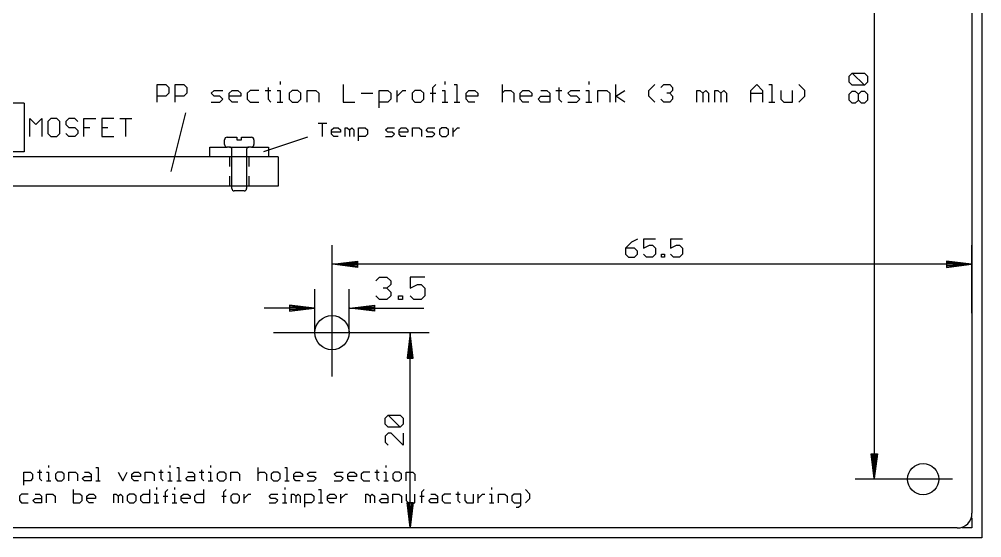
# Model space of a CAD drawing. Extents: x -62 to 290, y -289 to 164.
# Drawn here: x 58.5 to 157, y 0 to 53.1 of the extents above; entities that cross this region are included whole.
import ezdxf

# ---------------------------------------------------------------- set-up
doc = ezdxf.new("R2010")
doc.units = 0
for name, color, linetype in [('113', 140, 'CONTINUOUS'), ('27', 1, 'CONTINUOUS'), ('28', 3, 'CONTINUOUS'), ('47', 7, 'CONTINUOUS'), ('51', 53, 'CONTINUOUS')]:
    doc.layers.add(name, color=color, linetype=linetype)

msp = doc.modelspace()

# ---------------------------------------------------------------- linework, layer by layer
at = {"layer": '113'}
for p, q in [((72.6016, 44.6016), (72.6016, 46.3999)), ((72.6016, 46.3999), (73.5008, 46.3999)), ((73.5008, 46.3999), (73.8005, 46.1002)), ((74.4432, 44.6016), (74.4432, 46.3999)), ((74.4432, 46.3999), (75.3423, 46.3999)), ((75.3423, 46.3999), (75.6421, 46.1002)), ((85.1785, 46.6997), (85.1785, 46.3999)), ((91.6312, 46.3999), (91.6312, 44.6016)), ((100.8318, 46.1002), (101.1316, 46.3999)), ((102.0595, 46.6997), (102.0595, 46.3999)), ((102.9875, 46.3999), (103.2873, 46.3999)), ((103.2873, 46.3999), (103.2873, 44.6016)), ((107.8984, 46.3999), (107.8984, 44.6016)), ((116.7921, 46.6997), (116.7921, 46.3999)), ((119.5617, 44.6016), (119.5617, 46.3999)), ((122.9379, 45.8005), (123.5374, 46.3999)), ((124.1656, 46.1002), (124.4653, 46.3999)), ((124.4653, 46.3999), (125.0648, 46.3999)), ((125.0648, 46.3999), (125.3645, 46.1002)), ((133.3735, 45.8005), (133.9729, 46.3999)), ((133.9729, 46.3999), (134.5724, 45.8005)), ((135.2151, 46.3999), (135.5148, 46.3999)), ((135.5148, 46.3999), (135.5148, 44.6016)), ((138.8838, 45.8005), (138.2843, 46.3999)), ((73.8005, 45.5008), (73.5008, 45.201)), ((73.8005, 46.1002), (73.8005, 45.5008)), ((75.6421, 45.5008), (75.3423, 45.201)), ((75.6421, 46.1002), (75.6421, 45.5008)), ((78.1263, 45.5008), (78.426, 45.8005)), ((78.426, 45.201), (78.1263, 45.5008)), ((78.426, 45.8005), (79.3252, 45.8005)), ((79.9679, 45.5008), (80.2676, 45.8005)), ((79.9679, 44.9013), (79.9679, 45.5008)), ((80.2676, 45.8005), (80.8671, 45.8005)), ((80.8671, 45.8005), (81.1668, 45.5008)), ((81.1668, 45.5008), (81.1668, 45.201)), ((82.1092, 45.8005), (81.8095, 45.5008)), ((81.8095, 45.5008), (81.8095, 44.9013)), ((83.0084, 45.8005), (82.1092, 45.8005)), ((83.651, 45.8005), (84.2505, 45.8005)), ((83.9508, 46.1002), (83.9508, 44.9013)), ((84.8787, 45.8005), (85.1785, 45.8005)), ((85.1785, 45.8005), (85.1785, 44.6016)), ((86.4062, 45.8005), (86.1065, 45.5008)), ((86.1065, 45.5008), (86.1065, 44.9013)), ((87.0056, 45.8005), (86.4062, 45.8005)), ((87.3054, 45.5008), (87.0056, 45.8005)), ((87.3054, 44.9013), (87.3054, 45.5008)), ((87.948, 44.6016), (87.948, 45.8005)), ((87.948, 45.8005), (88.8472, 45.8005)), ((88.8472, 45.8005), (89.1469, 45.5008)), ((89.1469, 45.5008), (89.1469, 44.6016)), ((93.4728, 45.5008), (94.6716, 45.5008)), ((95.3143, 44.0022), (95.3143, 45.8005)), ((95.3143, 45.8005), (96.2135, 45.8005)), ((96.2135, 45.8005), (96.5132, 45.5008)), ((96.5132, 45.5008), (96.5132, 44.9013)), ((97.1559, 44.6016), (97.1559, 45.8005)), ((97.1559, 45.201), (97.7553, 45.8005)), ((97.7553, 45.8005), (98.0551, 45.8005)), ((98.9903, 45.8005), (98.6905, 45.5008)), ((98.6905, 45.5008), (98.6905, 44.9013)), ((99.5897, 45.8005), (98.9903, 45.8005)), ((99.8894, 45.5008), (99.5897, 45.8005)), ((99.8894, 44.9013), (99.8894, 45.5008)), ((100.5321, 45.5008), (101.1316, 45.5008)), ((100.8318, 44.6016), (100.8318, 46.1002)), ((101.7598, 45.8005), (102.0595, 45.8005)), ((102.0595, 45.8005), (102.0595, 44.6016)), ((104.2153, 45.5008), (104.515, 45.8005)), ((104.2153, 44.9013), (104.2153, 45.5008)), ((104.515, 45.8005), (105.1144, 45.8005)), ((105.1144, 45.8005), (105.4141, 45.5008)), ((105.4141, 45.5008), (105.4141, 45.201)), ((107.8984, 45.5008), (108.1981, 45.8005)), ((108.1981, 45.8005), (108.7976, 45.8005)), ((108.7976, 45.8005), (109.0973, 45.5008)), ((109.0973, 45.5008), (109.0973, 44.6016)), ((109.74, 45.5008), (110.0397, 45.8005)), ((109.74, 44.9013), (109.74, 45.5008)), ((110.0397, 45.8005), (110.6391, 45.8005)), ((110.6391, 45.8005), (110.9389, 45.5008)), ((110.9389, 45.5008), (110.9389, 45.201)), ((111.8813, 45.8005), (112.4807, 45.8005)), ((112.4807, 45.8005), (112.7804, 45.5008)), ((112.7804, 45.5008), (112.7804, 44.6016)), ((113.4231, 45.8005), (114.0226, 45.8005)), ((113.7228, 46.1002), (113.7228, 44.9013)), ((114.6508, 45.5008), (114.9506, 45.8005)), ((114.9506, 45.201), (114.6508, 45.5008)), ((114.9506, 45.8005), (115.8497, 45.8005)), ((116.4924, 45.8005), (116.7921, 45.8005)), ((116.7921, 45.8005), (116.7921, 44.6016)), ((117.7201, 44.6016), (117.7201, 45.8005)), ((117.7201, 45.8005), (118.6193, 45.8005)), ((118.6193, 45.8005), (118.919, 45.5008)), ((118.919, 45.5008), (118.919, 44.6016)), ((119.5617, 45.201), (120.4609, 45.8005)), ((122.9379, 45.201), (122.9379, 45.8005)), ((125.0648, 45.5008), (124.7651, 45.5008)), ((125.3645, 45.8005), (125.0648, 45.5008)), ((125.0648, 45.5008), (125.3645, 45.201)), ((125.3645, 46.1002), (125.3645, 45.8005)), ((127.8488, 44.6016), (127.8488, 45.8005)), ((127.8488, 45.8005), (128.1485, 45.8005)), ((128.1485, 45.8005), (128.4482, 45.5008)), ((128.4482, 45.5008), (128.7479, 45.8005)), ((128.4482, 45.5008), (128.4482, 44.6016)), ((128.7479, 45.8005), (129.0477, 45.5008)), ((129.0477, 45.5008), (129.0477, 44.6016)), ((129.6903, 44.6016), (129.6903, 45.8005)), ((129.6903, 45.8005), (129.9901, 45.8005)), ((129.9901, 45.8005), (130.2898, 45.5008)), ((130.2898, 45.5008), (130.5895, 45.8005)), ((130.2898, 45.5008), (130.2898, 44.6016)), ((130.5895, 45.8005), (130.8892, 45.5008)), ((130.8892, 45.5008), (130.8892, 44.6016)), ((133.3735, 44.6016), (133.3735, 45.8005)), ((133.3735, 45.5008), (134.5724, 45.5008)), ((134.5724, 45.8005), (134.5724, 44.6016)), ((136.4428, 45.8005), (136.4428, 44.9013)), ((137.6417, 44.6016), (137.6417, 45.8005)), ((138.8838, 45.201), (138.8838, 45.8005)), ((73.5008, 45.201), (72.6016, 45.201)), ((75.3423, 45.201), (74.4432, 45.201)), ((78.1263, 44.6016), (79.0255, 44.6016)), ((79.0255, 45.201), (78.426, 45.201)), ((79.3252, 44.9013), (79.0255, 45.201)), ((79.0255, 44.6016), (79.3252, 44.9013)), ((81.1668, 45.201), (79.9679, 45.201)), ((80.2676, 44.6016), (79.9679, 44.9013)), ((80.8671, 44.6016), (80.2676, 44.6016)), ((81.8095, 44.9013), (82.1092, 44.6016)), ((82.1092, 44.6016), (83.0084, 44.6016)), ((83.9508, 44.9013), (84.2505, 44.6016)), ((84.8787, 44.6016), (85.4782, 44.6016)), ((86.1065, 44.9013), (86.4062, 44.6016)), ((86.4062, 44.6016), (87.0056, 44.6016)), ((87.0056, 44.6016), (87.3054, 44.9013)), ((91.6312, 44.6016), (92.8301, 44.6016)), ((96.2135, 44.6016), (95.3143, 44.6016)), ((96.5132, 44.9013), (96.2135, 44.6016)), ((98.6905, 44.9013), (98.9903, 44.6016)), ((98.9903, 44.6016), (99.5897, 44.6016)), ((99.5897, 44.6016), (99.8894, 44.9013)), ((101.7598, 44.6016), (102.3593, 44.6016)), ((102.9875, 44.6016), (103.587, 44.6016)), ((105.4141, 45.201), (104.2153, 45.201)), ((104.515, 44.6016), (104.2153, 44.9013)), ((105.1144, 44.6016), (104.515, 44.6016)), ((110.9389, 45.201), (109.74, 45.201)), ((110.0397, 44.6016), (109.74, 44.9013)), ((110.6391, 44.6016), (110.0397, 44.6016)), ((111.5815, 44.9013), (111.8813, 45.201)), ((111.8813, 44.6016), (111.5815, 44.9013)), ((111.8813, 45.201), (112.7804, 45.201)), ((112.7804, 44.6016), (111.8813, 44.6016)), ((113.7228, 44.9013), (114.0226, 44.6016)), ((114.6508, 44.6016), (115.55, 44.6016)), ((115.55, 45.201), (114.9506, 45.201)), ((115.8497, 44.9013), (115.55, 45.201)), ((115.55, 44.6016), (115.8497, 44.9013)), ((116.4924, 44.6016), (117.0918, 44.6016)), ((120.4609, 44.6016), (119.5617, 45.201)), ((123.5374, 44.6016), (122.9379, 45.201)), ((124.4653, 44.6016), (124.1656, 44.9013)), ((125.0648, 44.6016), (124.4653, 44.6016)), ((125.3645, 44.9013), (125.0648, 44.6016)), ((125.3645, 45.201), (125.3645, 44.9013)), ((135.2151, 44.6016), (135.8145, 44.6016)), ((136.4428, 44.9013), (136.7425, 44.6016)), ((136.7425, 44.6016), (137.6417, 44.6016)), ((138.2843, 44.6016), (138.8838, 45.201)), ((75.5, 43.5), (74, 37.5)), ((80, 39), (53, 39)), ((82, 39), (80, 39)), ((80, 39), (80, 38)), ((85, 39), (82, 39)), ((82, 39), (82, 38)), ((85, 39), (85, 36)), ((80, 37), (80, 36)), ((82, 37), (82, 36)), ((80, 36), (53, 36)), ((82, 36), (80, 36)), ((85, 36), (82, 36))]:
    msp.add_line(p, q, dxfattribs=at)
at = {"layer": '27'}
for p, q in [((59, 44.5), (52.5, 44.5)), ((59, 44.5), (59, 39.5)), ((59.5762, 41.0762), (59.5762, 42.9254)), ((59.5762, 42.9254), (60.1926, 42.309)), ((60.1926, 42.309), (60.809, 42.9254)), ((60.809, 42.9254), (60.809, 41.0762)), ((61.726, 42.9254), (61.4178, 42.6172)), ((61.4178, 42.6172), (61.4178, 41.3844)), ((62.3424, 42.9254), (61.726, 42.9254)), ((62.6506, 42.6172), (62.3424, 42.9254)), ((62.6506, 41.3844), (62.6506, 42.6172)), ((63.5675, 42.9254), (63.2593, 42.6172)), ((63.2593, 42.6172), (63.2593, 42.309)), ((64.1839, 42.9254), (63.5675, 42.9254)), ((64.4921, 42.6172), (64.1839, 42.9254)), ((65.1009, 41.0762), (65.1009, 42.9254)), ((65.1009, 42.9254), (66.3337, 42.9254)), ((68.1753, 42.9254), (66.9425, 42.9254)), ((66.9425, 42.9254), (66.9425, 41.0762)), ((68.7841, 42.9254), (70.0168, 42.9254)), ((69.4005, 41.0762), (69.4005, 42.9254)), ((61.4178, 41.3844), (61.726, 41.0762)), ((62.3424, 41.0762), (62.6506, 41.3844)), ((63.2593, 42.309), (63.5675, 42.0008)), ((63.5675, 41.0762), (63.2593, 41.3844)), ((63.5675, 42.0008), (64.1839, 42.0008)), ((64.1839, 42.0008), (64.4921, 41.6926)), ((64.4921, 41.3844), (64.1839, 41.0762)), ((64.4921, 41.6926), (64.4921, 41.3844)), ((65.1009, 42.0008), (65.7173, 42.0008)), ((66.9425, 42.0008), (67.5589, 42.0008)), ((61.726, 41.0762), (62.3424, 41.0762)), ((64.1839, 41.0762), (63.5675, 41.0762)), ((66.9425, 41.0762), (68.1753, 41.0762)), ((59, 39.5), (52.5, 39.5))]:
    msp.add_line(p, q, dxfattribs=at)
at = {"layer": '28'}
for p, q in [((156, 89.5), (156, 2.5)), ((154.5, 1), (2.5, 1))]:
    msp.add_line(p, q, dxfattribs=at)
msp.add_circle((151, 6), 1.6, dxfattribs=at)
msp.add_arc((154.5, 2.5), 1.5, 270, 0, dxfattribs=at)
at = {"layer": '47'}
for p, q in [((146, 85.935), (146, 6.065)), ((143.4446, 47.2491), (143.7528, 47.5573)), ((143.7528, 47.5573), (144.9856, 47.5573)), ((144.9856, 46.3245), (143.7528, 47.5573)), ((144.9856, 47.5573), (145.2938, 47.2491)), ((143.4446, 46.6327), (143.4446, 47.2491)), ((143.7528, 46.3245), (143.4446, 46.6327)), ((144.9856, 46.3245), (143.7528, 46.3245)), ((145.2938, 46.6327), (144.9856, 46.3245)), ((145.2938, 47.2491), (145.2938, 46.6327)), ((143.4446, 45.4075), (143.7528, 45.7157)), ((143.4446, 44.7911), (143.4446, 45.4075)), ((143.7528, 45.7157), (144.061, 45.7157)), ((144.061, 45.7157), (144.3692, 45.4075)), ((144.3692, 45.4075), (144.6774, 45.7157)), ((144.3692, 44.7911), (144.3692, 45.4075)), ((144.6774, 45.7157), (144.9856, 45.7157)), ((144.9856, 45.7157), (145.2938, 45.4075)), ((145.2938, 45.4075), (145.2938, 44.7911)), ((143.7528, 44.4829), (143.4446, 44.7911)), ((144.061, 44.4829), (143.7528, 44.4829)), ((144.3692, 44.7911), (144.061, 44.4829)), ((144.6774, 44.4829), (144.3692, 44.7911)), ((144.9856, 44.4829), (144.6774, 44.4829)), ((145.2938, 44.7911), (144.9856, 44.4829)), ((89.0762, 42.425), (89.9754, 42.425)), ((89.5258, 41.0762), (89.5258, 42.425)), ((90.4574, 41.7506), (90.6822, 41.9754)), ((90.4574, 41.301), (90.4574, 41.7506)), ((91.3565, 41.5258), (90.4574, 41.5258)), ((90.6822, 41.9754), (91.1318, 41.9754)), ((91.1318, 41.9754), (91.3565, 41.7506)), ((91.3565, 41.7506), (91.3565, 41.5258)), ((91.8386, 41.0762), (91.8386, 41.9754)), ((91.8386, 41.9754), (92.0633, 41.9754)), ((92.0633, 41.9754), (92.2881, 41.7506)), ((92.2881, 41.7506), (92.5129, 41.9754)), ((92.2881, 41.7506), (92.2881, 41.0762)), ((92.5129, 41.9754), (92.7377, 41.7506)), ((92.7377, 41.7506), (92.7377, 41.0762)), ((93.2197, 40.6266), (93.2197, 41.9754)), ((93.2197, 41.9754), (93.8941, 41.9754)), ((93.8941, 41.9754), (94.1189, 41.7506)), ((94.1189, 41.7506), (94.1189, 41.301)), ((95.9821, 41.7506), (96.2069, 41.9754)), ((96.2069, 41.5258), (95.9821, 41.7506)), ((96.2069, 41.9754), (96.8813, 41.9754)), ((96.6565, 41.5258), (96.2069, 41.5258)), ((96.8813, 41.301), (96.6565, 41.5258)), ((97.3633, 41.7506), (97.5881, 41.9754)), ((97.3633, 41.301), (97.3633, 41.7506)), ((98.2624, 41.5258), (97.3633, 41.5258)), ((97.5881, 41.9754), (98.0376, 41.9754)), ((98.0376, 41.9754), (98.2624, 41.7506)), ((98.2624, 41.7506), (98.2624, 41.5258)), ((98.7444, 41.0762), (98.7444, 41.9754)), ((98.7444, 41.9754), (99.4188, 41.9754)), ((99.4188, 41.9754), (99.6436, 41.7506)), ((99.6436, 41.7506), (99.6436, 41.0762)), ((100.1256, 41.7506), (100.3504, 41.9754)), ((100.3504, 41.5258), (100.1256, 41.7506)), ((100.3504, 41.9754), (101.0248, 41.9754)), ((100.8, 41.5258), (100.3504, 41.5258)), ((101.0248, 41.301), (100.8, 41.5258)), ((101.7316, 41.9754), (101.5068, 41.7506)), ((101.5068, 41.7506), (101.5068, 41.301)), ((102.1812, 41.9754), (101.7316, 41.9754)), ((102.406, 41.7506), (102.1812, 41.9754)), ((102.406, 41.301), (102.406, 41.7506)), ((102.888, 41.0762), (102.888, 41.9754)), ((102.888, 41.5258), (103.3376, 41.9754)), ((103.3376, 41.9754), (103.5624, 41.9754)), ((79.5, 40.25), (79.5, 40.75)), ((79.75, 41), (80.75, 41)), ((80.75, 41), (80.75, 40.75)), ((80.75, 40.75), (81.25, 40.75)), ((81.25, 40.75), (81.25, 41)), ((81.25, 41), (82.25, 41)), ((82.5, 40.75), (82.5, 40.25)), ((88, 41), (83.5, 39.5)), ((90.6822, 41.0762), (90.4574, 41.301)), ((91.1318, 41.0762), (90.6822, 41.0762)), ((93.8941, 41.0762), (93.2197, 41.0762)), ((94.1189, 41.301), (93.8941, 41.0762)), ((95.9821, 41.0762), (96.6565, 41.0762)), ((96.6565, 41.0762), (96.8813, 41.301)), ((97.5881, 41.0762), (97.3633, 41.301)), ((98.0376, 41.0762), (97.5881, 41.0762)), ((100.1256, 41.0762), (100.8, 41.0762)), ((100.8, 41.0762), (101.0248, 41.301)), ((101.5068, 41.301), (101.7316, 41.0762)), ((101.7316, 41.0762), (102.1812, 41.0762)), ((102.1812, 41.0762), (102.406, 41.301)), ((78, 39), (78, 40)), ((78, 40), (79.75, 40)), ((80, 40), (79.75, 40)), ((80, 40), (82, 40)), ((80.25, 35.75), (80.25, 39.75)), ((81.75, 39.75), (81.75, 35.75)), ((82.25, 40), (82, 40)), ((82.25, 40), (84, 40)), ((84, 40), (84, 39)), ((81.5, 35.5), (80.5, 35.5)), ((121.7697, 30.5554), (121.1533, 30.2472)), ((123.6112, 30.5554), (122.3784, 30.5554)), ((122.3784, 30.5554), (122.3784, 29.6308)), ((126.3736, 30.5554), (125.1408, 30.5554)), ((125.1408, 30.5554), (125.1408, 29.6308)), ((90.5, 16.5), (90.5, 29.95)), ((121.1533, 30.2472), (120.5369, 29.6308)), ((120.5369, 29.6308), (120.5369, 29.0144)), ((121.4615, 29.6308), (120.5369, 29.6308)), ((121.7697, 29.3226), (121.4615, 29.6308)), ((122.3784, 29.6308), (122.9948, 29.939)), ((122.9948, 29.939), (123.303, 29.939)), ((123.303, 29.939), (123.6112, 29.6308)), ((123.6112, 29.6308), (123.6112, 29.0144)), ((125.1408, 29.6308), (125.7572, 29.939)), ((125.7572, 29.939), (126.0654, 29.939)), ((126.0654, 29.939), (126.3736, 29.6308)), ((126.3736, 29.6308), (126.3736, 29.0144)), ((156, 23), (156, 29.95)), ((120.5369, 29.0144), (120.8451, 28.7062)), ((120.8451, 28.7062), (121.4615, 28.7062)), ((121.4615, 28.7062), (121.7697, 29.0144)), ((121.7697, 29.0144), (121.7697, 29.3226)), ((122.6866, 28.7062), (122.3784, 29.0144)), ((123.303, 28.7062), (122.6866, 28.7062)), ((123.6112, 29.0144), (123.303, 28.7062)), ((124.22, 28.7062), (124.22, 29.0144)), ((124.22, 29.0144), (124.5282, 29.0144)), ((124.5282, 28.7062), (124.22, 28.7062)), ((124.5282, 29.0144), (124.5282, 28.7062)), ((125.449, 28.7062), (125.1408, 29.0144)), ((126.0654, 28.7062), (125.449, 28.7062)), ((126.3736, 29.0144), (126.0654, 28.7062)), ((90.565, 28), (93.1, 28.3192)), ((90.565, 28), (93.1, 28.26)), ((90.565, 28), (93.1, 28.13)), ((155.935, 28), (90.565, 28)), ((93.1, 27.6808), (90.565, 28)), ((93.1, 27.87), (90.565, 28)), ((93.1, 27.74), (90.565, 28)), ((93.1, 28.3192), (93.1, 27.6808)), ((155.935, 28), (153.4, 28.3192)), ((153.4, 28.3192), (153.4, 27.6808)), ((155.935, 28), (153.4, 28.26)), ((155.935, 28), (153.4, 28.13)), ((153.4, 27.6808), (155.935, 28)), ((153.4, 27.87), (155.935, 28)), ((153.4, 27.74), (155.935, 28)), ((94.977, 26.2986), (95.3583, 26.68)), ((95.3583, 26.68), (96.121, 26.68)), ((96.121, 26.68), (96.5023, 26.2986)), ((100.0105, 26.68), (98.4852, 26.68)), ((98.4852, 26.68), (98.4852, 25.536)), ((96.5023, 25.9173), (96.121, 25.536)), ((96.5023, 26.2986), (96.5023, 25.9173)), ((98.4852, 25.536), (99.2478, 25.9173)), ((99.2478, 25.9173), (99.6292, 25.9173)), ((99.6292, 25.9173), (100.0105, 25.536)), ((88.75, 21), (88.75, 25.45)), ((92.25, 21), (92.25, 25.45)), ((95.3583, 24.392), (94.977, 24.7733)), ((96.121, 25.536), (95.7397, 25.536)), ((96.121, 25.536), (96.5023, 25.1547)), ((96.5023, 24.7733), (96.121, 24.392)), ((96.5023, 25.1547), (96.5023, 24.7733)), ((97.3158, 24.392), (97.3158, 24.7733)), ((97.3158, 24.7733), (97.6971, 24.7733)), ((97.6971, 24.7733), (97.6971, 24.392)), ((98.8665, 24.392), (98.4852, 24.7733)), ((100.0105, 24.7733), (99.6292, 24.392)), ((100.0105, 25.536), (100.0105, 24.7733)), ((88.685, 23.5), (86.15, 23.8192)), ((86.15, 23.8192), (86.15, 23.1808)), ((88.685, 23.5), (86.15, 23.76)), ((92.315, 23.5), (94.85, 23.8192)), ((92.315, 23.5), (94.85, 23.76)), ((94.85, 23.8192), (94.85, 23.1808)), ((96.121, 24.392), (95.3583, 24.392)), ((97.6971, 24.392), (97.3158, 24.392)), ((99.6292, 24.392), (98.8665, 24.392)), ((88.685, 23.5), (83.55, 23.5)), ((88.685, 23.5), (86.15, 23.63)), ((86.15, 23.1808), (88.685, 23.5)), ((86.15, 23.37), (88.685, 23.5)), ((86.15, 23.24), (88.685, 23.5)), ((92.315, 23.5), (94.85, 23.63)), ((92.315, 23.5), (99.902, 23.5)), ((94.85, 23.1808), (92.315, 23.5)), ((94.85, 23.37), (92.315, 23.5)), ((94.85, 23.24), (92.315, 23.5)), ((84.5, 21), (100.45, 21)), ((90.1808, 21), (90.8192, 21)), ((90.5, 20.6808), (90.5, 21.3192)), ((98.5, 20.935), (98.1808, 18.4)), ((98.5, 20.935), (98.24, 18.4)), ((98.5, 20.935), (98.37, 18.4)), ((98.5, 1.065), (98.5, 20.935)), ((98.8192, 18.4), (98.5, 20.935)), ((98.63, 18.4), (98.5, 20.935)), ((98.76, 18.4), (98.5, 20.935)), ((98.1808, 18.4), (98.8192, 18.4)), ((95.9446, 12.2491), (96.2528, 12.5573)), ((95.9446, 11.6327), (95.9446, 12.2491)), ((96.2528, 12.5573), (97.4856, 12.5573)), ((97.4856, 11.3245), (96.2528, 12.5573)), ((97.4856, 12.5573), (97.7938, 12.2491)), ((97.7938, 12.2491), (97.7938, 11.6327)), ((96.2528, 11.3245), (95.9446, 11.6327)), ((97.4856, 11.3245), (96.2528, 11.3245)), ((97.7938, 11.6327), (97.4856, 11.3245)), ((96.2528, 10.7157), (95.9446, 10.4075)), ((95.9446, 10.4075), (95.9446, 9.7911)), ((96.561, 10.7157), (96.2528, 10.7157)), ((97.7938, 9.4829), (96.561, 10.7157)), ((97.7938, 10.7157), (97.7938, 9.4829)), ((95.9446, 9.7911), (96.2528, 9.4829)), ((146, 6.065), (145.6808, 8.6)), ((145.6808, 8.6), (146.3192, 8.6)), ((146, 6.065), (145.74, 8.6)), ((146, 6.065), (145.87, 8.6)), ((146.3192, 8.6), (146, 6.065)), ((146.13, 8.6), (146, 6.065)), ((146.26, 8.6), (146, 6.065)), ((60.5633, 6.9502), (60.5633, 6.051)), ((61.4841, 7.3997), (61.4841, 7.1749)), ((66.3237, 7.1749), (66.5485, 7.1749)), ((66.5485, 7.1749), (66.5485, 5.8262)), ((72.9939, 6.9502), (72.9939, 6.051)), ((73.9147, 7.3997), (73.9147, 7.1749)), ((74.6107, 7.1749), (74.8355, 7.1749)), ((74.8355, 7.1749), (74.8355, 5.8262)), ((77.1375, 6.9502), (77.1375, 6.051)), ((78.0583, 7.3997), (78.0583, 7.1749)), ((82.8978, 7.1749), (82.8978, 5.8262)), ((85.6601, 7.1749), (85.8849, 7.1749)), ((85.8849, 7.1749), (85.8849, 5.8262)), ((95.0928, 6.9502), (95.0928, 6.051)), ((96.0136, 7.3997), (96.0136, 7.1749)), ((58.9574, 5.3766), (58.9574, 6.7254)), ((58.9574, 6.7254), (59.6318, 6.7254)), ((59.6318, 6.7254), (59.8565, 6.5006)), ((59.8565, 6.051), (59.6318, 5.8262)), ((59.8565, 6.5006), (59.8565, 6.051)), ((60.3386, 6.7254), (60.7881, 6.7254)), ((60.5633, 6.051), (60.7881, 5.8262)), ((61.2593, 6.7254), (61.4841, 6.7254)), ((61.4841, 6.7254), (61.4841, 5.8262)), ((62.4049, 6.7254), (62.1801, 6.5006)), ((62.1801, 6.5006), (62.1801, 6.051)), ((62.1801, 6.051), (62.4049, 5.8262)), ((62.8545, 6.7254), (62.4049, 6.7254)), ((63.0793, 6.5006), (62.8545, 6.7254)), ((62.8545, 5.8262), (63.0793, 6.051)), ((63.0793, 6.051), (63.0793, 6.5006)), ((63.5613, 5.8262), (63.5613, 6.7254)), ((63.5613, 6.7254), (64.2357, 6.7254)), ((64.2357, 6.7254), (64.4605, 6.5006)), ((64.4605, 6.5006), (64.4605, 5.8262)), ((64.9425, 6.051), (65.1673, 6.2758)), ((65.1673, 5.8262), (64.9425, 6.051)), ((65.1673, 6.7254), (65.6169, 6.7254)), ((65.1673, 6.2758), (65.8416, 6.2758)), ((65.6169, 6.7254), (65.8416, 6.5006)), ((65.8416, 6.5006), (65.8416, 5.8262)), ((68.6256, 6.7254), (69.0752, 5.8262)), ((69.0752, 5.8262), (69.5248, 6.7254)), ((70.0068, 6.5006), (70.2316, 6.7254)), ((70.0068, 6.051), (70.0068, 6.5006)), ((70.906, 6.2758), (70.0068, 6.2758)), ((70.2316, 5.8262), (70.0068, 6.051)), ((70.2316, 6.7254), (70.6812, 6.7254)), ((70.6812, 6.7254), (70.906, 6.5006)), ((70.906, 6.5006), (70.906, 6.2758)), ((71.388, 5.8262), (71.388, 6.7254)), ((71.388, 6.7254), (72.0624, 6.7254)), ((72.0624, 6.7254), (72.2871, 6.5006)), ((72.2871, 6.5006), (72.2871, 5.8262)), ((72.7692, 6.7254), (73.2187, 6.7254)), ((72.9939, 6.051), (73.2187, 5.8262)), ((73.6899, 6.7254), (73.9147, 6.7254)), ((73.9147, 6.7254), (73.9147, 5.8262)), ((75.5315, 6.051), (75.7563, 6.2758)), ((75.7563, 5.8262), (75.5315, 6.051)), ((75.7563, 6.7254), (76.2059, 6.7254)), ((75.7563, 6.2758), (76.4307, 6.2758)), ((76.2059, 6.7254), (76.4307, 6.5006)), ((76.4307, 6.5006), (76.4307, 5.8262)), ((76.9127, 6.7254), (77.3623, 6.7254)), ((77.1375, 6.051), (77.3623, 5.8262)), ((77.8335, 6.7254), (78.0583, 6.7254)), ((78.0583, 6.7254), (78.0583, 5.8262)), ((78.979, 6.7254), (78.7543, 6.5006)), ((78.7543, 6.5006), (78.7543, 6.051)), ((78.7543, 6.051), (78.979, 5.8262)), ((79.4286, 6.7254), (78.979, 6.7254)), ((79.6534, 6.5006), (79.4286, 6.7254)), ((79.4286, 5.8262), (79.6534, 6.051)), ((79.6534, 6.051), (79.6534, 6.5006)), ((80.1354, 5.8262), (80.1354, 6.7254)), ((80.1354, 6.7254), (80.8098, 6.7254)), ((80.8098, 6.7254), (81.0346, 6.5006)), ((81.0346, 6.5006), (81.0346, 5.8262)), ((82.8978, 6.5006), (83.1226, 6.7254)), ((83.1226, 6.7254), (83.5722, 6.7254)), ((83.5722, 6.7254), (83.797, 6.5006)), ((83.797, 6.5006), (83.797, 5.8262)), ((84.5038, 6.7254), (84.279, 6.5006)), ((84.279, 6.5006), (84.279, 6.051)), ((84.279, 6.051), (84.5038, 5.8262)), ((84.9533, 6.7254), (84.5038, 6.7254)), ((85.1781, 6.5006), (84.9533, 6.7254)), ((84.9533, 5.8262), (85.1781, 6.051)), ((85.1781, 6.051), (85.1781, 6.5006)), ((86.5809, 6.5006), (86.8057, 6.7254)), ((86.5809, 6.051), (86.5809, 6.5006)), ((87.4801, 6.2758), (86.5809, 6.2758)), ((86.8057, 5.8262), (86.5809, 6.051)), ((86.8057, 6.7254), (87.2553, 6.7254)), ((87.2553, 6.7254), (87.4801, 6.5006)), ((87.4801, 6.5006), (87.4801, 6.2758)), ((87.9621, 6.5006), (88.1869, 6.7254)), ((88.1869, 6.2758), (87.9621, 6.5006)), ((88.1869, 6.7254), (88.8613, 6.7254)), ((88.6365, 6.2758), (88.1869, 6.2758)), ((88.8613, 6.051), (88.6365, 6.2758)), ((88.6365, 5.8262), (88.8613, 6.051)), ((90.7245, 6.5006), (90.9493, 6.7254)), ((90.9493, 6.2758), (90.7245, 6.5006)), ((90.9493, 6.7254), (91.6236, 6.7254)), ((91.3988, 6.2758), (90.9493, 6.2758)), ((91.6236, 6.051), (91.3988, 6.2758)), ((91.3988, 5.8262), (91.6236, 6.051)), ((92.1056, 6.5006), (92.3304, 6.7254)), ((92.1056, 6.051), (92.1056, 6.5006)), ((93.0048, 6.2758), (92.1056, 6.2758)), ((92.3304, 5.8262), (92.1056, 6.051)), ((92.3304, 6.7254), (92.78, 6.7254)), ((92.78, 6.7254), (93.0048, 6.5006)), ((93.0048, 6.5006), (93.0048, 6.2758)), ((93.7116, 6.7254), (93.4868, 6.5006)), ((93.4868, 6.5006), (93.4868, 6.051)), ((93.4868, 6.051), (93.7116, 5.8262)), ((94.386, 6.7254), (93.7116, 6.7254)), ((94.868, 6.7254), (95.3176, 6.7254)), ((95.0928, 6.051), (95.3176, 5.8262)), ((95.7888, 6.7254), (96.0136, 6.7254)), ((96.0136, 6.7254), (96.0136, 5.8262)), ((96.9344, 6.7254), (96.7096, 6.5006)), ((96.7096, 6.5006), (96.7096, 6.051)), ((96.7096, 6.051), (96.9344, 5.8262)), ((97.3839, 6.7254), (96.9344, 6.7254)), ((97.6087, 6.5006), (97.3839, 6.7254)), ((97.3839, 5.8262), (97.6087, 6.051)), ((97.6087, 6.051), (97.6087, 6.5006)), ((98.0907, 5.8262), (98.0907, 6.7254)), ((98.0907, 6.7254), (98.7651, 6.7254)), ((98.7651, 6.7254), (98.9899, 6.5006)), ((98.9899, 6.5006), (98.9899, 5.8262)), ((154, 6), (144.05, 6)), ((59.6318, 5.8262), (58.9574, 5.8262)), ((61.2593, 5.8262), (61.7089, 5.8262)), ((62.4049, 5.8262), (62.8545, 5.8262)), ((65.8416, 5.8262), (65.1673, 5.8262)), ((66.3237, 5.8262), (66.7732, 5.8262)), ((70.6812, 5.8262), (70.2316, 5.8262)), ((72.5336, 5.1497), (72.5336, 4.9249)), ((73.6899, 5.8262), (74.1395, 5.8262)), ((74.3751, 5.1497), (74.3751, 4.9249)), ((74.6107, 5.8262), (75.0603, 5.8262)), ((76.4307, 5.8262), (75.7563, 5.8262)), ((77.8335, 5.8262), (78.2831, 5.8262)), ((78.979, 5.8262), (79.4286, 5.8262)), ((84.5038, 5.8262), (84.9533, 5.8262)), ((85.6547, 5.1497), (85.6547, 4.9249)), ((85.6601, 5.8262), (86.1097, 5.8262)), ((87.2553, 5.8262), (86.8057, 5.8262)), ((87.9621, 5.8262), (88.6365, 5.8262)), ((90.7245, 5.8262), (91.3988, 5.8262)), ((92.78, 5.8262), (92.3304, 5.8262)), ((93.7116, 5.8262), (94.386, 5.8262)), ((95.7888, 5.8262), (96.2384, 5.8262)), ((96.9344, 5.8262), (97.3839, 5.8262)), ((106.8328, 5.1497), (106.8328, 4.9249)), ((58.7218, 4.4754), (58.497, 4.2506)), ((58.497, 4.2506), (58.497, 3.801)), ((59.3962, 4.4754), (58.7218, 4.4754)), ((59.8782, 3.801), (60.103, 4.0258)), ((60.103, 4.4754), (60.5525, 4.4754)), ((60.103, 4.0258), (60.7773, 4.0258)), ((60.5525, 4.4754), (60.7773, 4.2506)), ((60.7773, 4.2506), (60.7773, 3.5762)), ((61.2593, 3.5762), (61.2593, 4.4754)), ((61.2593, 4.4754), (61.9337, 4.4754)), ((61.9337, 4.4754), (62.1585, 4.2506)), ((62.1585, 4.2506), (62.1585, 3.5762)), ((64.0217, 4.9249), (64.0217, 3.5762)), ((64.6961, 4.4754), (64.0217, 4.4754)), ((64.9209, 4.2506), (64.6961, 4.4754)), ((64.9209, 3.801), (64.9209, 4.2506)), ((65.4029, 4.2506), (65.6277, 4.4754)), ((65.4029, 3.801), (65.4029, 4.2506)), ((66.302, 4.0258), (65.4029, 4.0258)), ((65.6277, 4.4754), (66.0773, 4.4754)), ((66.0773, 4.4754), (66.302, 4.2506)), ((66.302, 4.2506), (66.302, 4.0258)), ((68.1652, 3.5762), (68.1652, 4.4754)), ((68.1652, 4.4754), (68.39, 4.4754)), ((68.39, 4.4754), (68.6148, 4.2506)), ((68.6148, 4.2506), (68.8396, 4.4754)), ((68.6148, 4.2506), (68.6148, 3.5762)), ((68.8396, 4.4754), (69.0644, 4.2506)), ((69.0644, 4.2506), (69.0644, 3.5762)), ((69.7712, 4.4754), (69.5464, 4.2506)), ((69.5464, 4.2506), (69.5464, 3.801)), ((70.2208, 4.4754), (69.7712, 4.4754)), ((70.4456, 4.2506), (70.2208, 4.4754)), ((70.4456, 3.801), (70.4456, 4.2506)), ((70.9276, 4.2506), (71.1524, 4.4754)), ((70.9276, 3.801), (70.9276, 4.2506)), ((71.1524, 4.4754), (71.8268, 4.4754)), ((71.8268, 4.9249), (71.8268, 3.5762)), ((72.3088, 4.4754), (72.5336, 4.4754)), ((72.5336, 4.4754), (72.5336, 3.5762)), ((73.2296, 4.2506), (73.6791, 4.2506)), ((73.4543, 4.7002), (73.6791, 4.9249)), ((73.4543, 3.5762), (73.4543, 4.7002)), ((74.1503, 4.4754), (74.3751, 4.4754)), ((74.3751, 4.4754), (74.3751, 3.5762)), ((75.0711, 4.2506), (75.2959, 4.4754)), ((75.0711, 3.801), (75.0711, 4.2506)), ((75.9703, 4.0258), (75.0711, 4.0258)), ((75.2959, 4.4754), (75.7455, 4.4754)), ((75.7455, 4.4754), (75.9703, 4.2506)), ((75.9703, 4.2506), (75.9703, 4.0258)), ((76.4523, 4.2506), (76.6771, 4.4754)), ((76.4523, 3.801), (76.4523, 4.2506)), ((76.6771, 4.4754), (77.3515, 4.4754)), ((77.3515, 4.9249), (77.3515, 3.5762)), ((79.2147, 4.2506), (79.6642, 4.2506)), ((79.4394, 4.7002), (79.6642, 4.9249)), ((79.4394, 3.5762), (79.4394, 4.7002)), ((80.3602, 4.4754), (80.1354, 4.2506)), ((80.1354, 4.2506), (80.1354, 3.801)), ((80.8098, 4.4754), (80.3602, 4.4754)), ((81.0346, 4.2506), (80.8098, 4.4754)), ((81.0346, 3.801), (81.0346, 4.2506)), ((81.5166, 3.5762), (81.5166, 4.4754)), ((81.5166, 4.0258), (81.9662, 4.4754)), ((81.9662, 4.4754), (82.191, 4.4754)), ((84.0488, 4.2506), (84.2736, 4.4754)), ((84.2736, 4.0258), (84.0488, 4.2506)), ((84.2736, 4.4754), (84.9479, 4.4754)), ((84.7232, 4.0258), (84.2736, 4.0258)), ((84.9479, 3.801), (84.7232, 4.0258)), ((85.43, 4.4754), (85.6547, 4.4754)), ((85.6547, 4.4754), (85.6547, 3.5762)), ((86.3507, 3.5762), (86.3507, 4.4754)), ((86.3507, 4.4754), (86.5755, 4.4754)), ((86.5755, 4.4754), (86.8003, 4.2506)), ((86.8003, 4.2506), (87.0251, 4.4754)), ((86.8003, 4.2506), (86.8003, 3.5762)), ((87.0251, 4.4754), (87.2499, 4.2506)), ((87.2499, 4.2506), (87.2499, 3.5762)), ((87.7319, 3.1266), (87.7319, 4.4754)), ((87.7319, 4.4754), (88.4063, 4.4754)), ((88.4063, 4.4754), (88.6311, 4.2506)), ((88.6311, 4.2506), (88.6311, 3.801)), ((89.1131, 4.9249), (89.3379, 4.9249)), ((89.3379, 4.9249), (89.3379, 3.5762)), ((90.0339, 4.2506), (90.2587, 4.4754)), ((90.0339, 3.801), (90.0339, 4.2506)), ((90.933, 4.0258), (90.0339, 4.0258)), ((90.2587, 4.4754), (90.7083, 4.4754)), ((90.7083, 4.4754), (90.933, 4.2506)), ((90.933, 4.2506), (90.933, 4.0258)), ((91.4151, 3.5762), (91.4151, 4.4754)), ((91.4151, 4.0258), (91.8646, 4.4754)), ((91.8646, 4.4754), (92.0894, 4.4754)), ((93.9472, 3.5762), (93.9472, 4.4754)), ((93.9472, 4.4754), (94.172, 4.4754)), ((94.172, 4.4754), (94.3968, 4.2506)), ((94.3968, 4.2506), (94.6216, 4.4754)), ((94.3968, 4.2506), (94.3968, 3.5762)), ((94.6216, 4.4754), (94.8464, 4.2506)), ((94.8464, 4.2506), (94.8464, 3.5762)), ((95.3284, 3.801), (95.5532, 4.0258)), ((95.5532, 4.4754), (96.0028, 4.4754)), ((95.5532, 4.0258), (96.2276, 4.0258)), ((96.0028, 4.4754), (96.2276, 4.2506)), ((96.2276, 4.2506), (96.2276, 3.5762)), ((96.7096, 3.5762), (96.7096, 4.4754)), ((96.7096, 4.4754), (97.3839, 4.4754)), ((97.3839, 4.4754), (97.6087, 4.2506)), ((97.6087, 4.2506), (97.6087, 3.5762)), ((98.0907, 4.4754), (98.0907, 3.801)), ((98.9899, 3.5762), (98.9899, 4.4754)), ((99.4719, 4.2506), (99.9215, 4.2506)), ((99.6967, 4.7002), (99.9215, 4.9249)), ((99.6967, 3.5762), (99.6967, 4.7002)), ((100.3927, 3.801), (100.6175, 4.0258)), ((100.6175, 4.4754), (101.0671, 4.4754)), ((100.6175, 4.0258), (101.2919, 4.0258)), ((101.0671, 4.4754), (101.2919, 4.2506)), ((101.2919, 4.2506), (101.2919, 3.5762)), ((101.9987, 4.4754), (101.7739, 4.2506)), ((101.7739, 4.2506), (101.7739, 3.801)), ((102.6731, 4.4754), (101.9987, 4.4754)), ((103.1551, 4.4754), (103.6047, 4.4754)), ((103.3799, 4.7002), (103.3799, 3.801)), ((104.0759, 4.4754), (104.0759, 3.801)), ((104.975, 3.5762), (104.975, 4.4754)), ((105.457, 3.5762), (105.457, 4.4754)), ((105.457, 4.0258), (105.9066, 4.4754)), ((105.9066, 4.4754), (106.1314, 4.4754)), ((106.608, 4.4754), (106.8328, 4.4754)), ((106.8328, 4.4754), (106.8328, 3.5762)), ((107.5288, 3.5762), (107.5288, 4.4754)), ((107.5288, 4.4754), (108.2032, 4.4754)), ((108.2032, 4.4754), (108.428, 4.2506)), ((108.428, 4.2506), (108.428, 3.5762)), ((109.1348, 4.4754), (108.91, 4.2506)), ((108.91, 4.2506), (108.91, 3.801)), ((109.8091, 4.4754), (109.1348, 4.4754)), ((109.8091, 3.3514), (109.8091, 4.4754)), ((110.7407, 4.4754), (110.2912, 4.9249)), ((110.2912, 3.5762), (110.7407, 4.0258)), ((110.7407, 4.0258), (110.7407, 4.4754)), ((58.497, 3.801), (58.7218, 3.5762)), ((58.7218, 3.5762), (59.3962, 3.5762)), ((60.103, 3.5762), (59.8782, 3.801)), ((60.7773, 3.5762), (60.103, 3.5762)), ((64.0217, 3.5762), (64.6961, 3.5762)), ((64.6961, 3.5762), (64.9209, 3.801)), ((65.6277, 3.5762), (65.4029, 3.801)), ((66.0773, 3.5762), (65.6277, 3.5762)), ((69.5464, 3.801), (69.7712, 3.5762)), ((69.7712, 3.5762), (70.2208, 3.5762)), ((70.2208, 3.5762), (70.4456, 3.801)), ((71.1524, 3.5762), (70.9276, 3.801)), ((71.8268, 3.5762), (71.1524, 3.5762)), ((72.3088, 3.5762), (72.7583, 3.5762)), ((74.1503, 3.5762), (74.5999, 3.5762)), ((75.2959, 3.5762), (75.0711, 3.801)), ((75.7455, 3.5762), (75.2959, 3.5762)), ((76.6771, 3.5762), (76.4523, 3.801)), ((77.3515, 3.5762), (76.6771, 3.5762)), ((80.1354, 3.801), (80.3602, 3.5762)), ((80.3602, 3.5762), (80.8098, 3.5762)), ((80.8098, 3.5762), (81.0346, 3.801)), ((84.0488, 3.5762), (84.7232, 3.5762)), ((84.7232, 3.5762), (84.9479, 3.801)), ((85.43, 3.5762), (85.8795, 3.5762)), ((88.4063, 3.5762), (87.7319, 3.5762)), ((88.6311, 3.801), (88.4063, 3.5762)), ((89.1131, 3.5762), (89.5627, 3.5762)), ((90.2587, 3.5762), (90.0339, 3.801)), ((90.7083, 3.5762), (90.2587, 3.5762)), ((95.5532, 3.5762), (95.3284, 3.801)), ((96.2276, 3.5762), (95.5532, 3.5762)), ((98.0907, 3.801), (98.3155, 3.5762)), ((98.5, 1.065), (98.1808, 3.6)), ((98.1808, 3.6), (98.8192, 3.6)), ((98.5, 1.065), (98.24, 3.6)), ((98.3155, 3.5762), (98.9899, 3.5762)), ((98.5, 1.065), (98.37, 3.6)), ((98.8192, 3.6), (98.5, 1.065)), ((98.63, 3.6), (98.5, 1.065)), ((98.76, 3.6), (98.5, 1.065)), ((100.6175, 3.5762), (100.3927, 3.801)), ((101.2919, 3.5762), (100.6175, 3.5762)), ((101.7739, 3.801), (101.9987, 3.5762)), ((101.9987, 3.5762), (102.6731, 3.5762)), ((103.3799, 3.801), (103.6047, 3.5762)), ((104.0759, 3.801), (104.3006, 3.5762)), ((104.3006, 3.5762), (104.975, 3.5762)), ((106.608, 3.5762), (107.0576, 3.5762)), ((108.91, 3.801), (109.1348, 3.5762)), ((109.1348, 3.5762), (109.8091, 3.5762)), ((109.3596, 3.1266), (109.5844, 3.1266)), ((109.5844, 3.1266), (109.8091, 3.3514)), ((104.5, 1), (96.55, 1))]:
    msp.add_line(p, q, dxfattribs=at)
for centre, start, end in [((79.75, 40.75), 90, 180), ((82.25, 40.75), 0, 90), ((79.75, 40.25), 180, 270), ((80, 39.75), 0, 90), ((82, 39.75), 90, 180), ((82.25, 40.25), 270, 0), ((80.5, 35.75), 180, 270), ((81.5, 35.75), 270, 0)]:
    msp.add_arc(centre, 0.25, start, end, dxfattribs=at)
at = {"layer": '51'}
for p, q in [((157, 92), (157, 0)), ((156, 52.5778), (156, 51.5556)), ((156, 50.5556), (156, 49.5333)), ((156, 48.5333), (156, 47.5111)), ((156, 46.5111), (156, 45.4889)), ((156, 44.4889), (156, 43.4667)), ((156, 42.4667), (156, 41.4444)), ((156, 40.4444), (156, 39.4222)), ((156, 38.4222), (156, 37.4)), ((156, 36.4), (156, 35.3778)), ((156, 34.3778), (156, 33.3556)), ((156, 32.3556), (156, 31.3333)), ((156, 30.3333), (156, 29.3111)), ((156, 28.3111), (156, 27.2889)), ((156, 26.2889), (156, 25.2667)), ((156, 24.2667), (156, 23.2444)), ((156, 22.2444), (156, 21.2222)), ((156, 20.2222), (156, 19.2)), ((156, 18.2), (156, 17.1778)), ((156, 16.1778), (156, 15.1556)), ((156, 14.1556), (156, 13.1333)), ((156, 12.1333), (156, 11.1111)), ((156, 10.1111), (156, 9.0889)), ((156, 8.0889), (156, 7.0667)), ((156, 6.0667), (156, 5.0444)), ((156, 4.0444), (156, 3.0222)), ((156, 2.0222), (156, 1)), ((60, 1), (59, 1)), ((62, 1), (61, 1)), ((64, 1), (63, 1)), ((66, 1), (65, 1)), ((68, 1), (67, 1)), ((70, 1), (69, 1)), ((72, 1), (71, 1)), ((74, 1), (73, 1)), ((76, 1), (75, 1)), ((78, 1), (77, 1)), ((80, 1), (79, 1)), ((82, 1), (81, 1)), ((84, 1), (83, 1)), ((86, 1), (85, 1)), ((88, 1), (87, 1)), ((90, 1), (89, 1)), ((92, 1), (91, 1)), ((94, 1), (93, 1)), ((96, 1), (95, 1)), ((98, 1), (97, 1)), ((100, 1), (99, 1)), ((102, 1), (101, 1)), ((104, 1), (103, 1)), ((106, 1), (105, 1)), ((108, 1), (107, 1)), ((110, 1), (109, 1)), ((112, 1), (111, 1)), ((114, 1), (113, 1)), ((116, 1), (115, 1)), ((118, 1), (117, 1)), ((120, 1), (119, 1)), ((122, 1), (121, 1)), ((124, 1), (123, 1)), ((126, 1), (125, 1)), ((128, 1), (127, 1)), ((130, 1), (129, 1)), ((132, 1), (131, 1)), ((134, 1), (133, 1)), ((136, 1), (135, 1)), ((138, 1), (137, 1)), ((140, 1), (139, 1)), ((142, 1), (141, 1)), ((144, 1), (143, 1)), ((146, 1), (145, 1)), ((148, 1), (147, 1)), ((150, 1), (149, 1)), ((152, 1), (151, 1)), ((154, 1), (153, 1)), ((156, 1), (155, 1)), ((157, 0), (0, 0))]:
    msp.add_line(p, q, dxfattribs=at)
msp.add_circle((90.5, 21), 1.75, dxfattribs=at)

doc.saveas('drawing.dxf')
